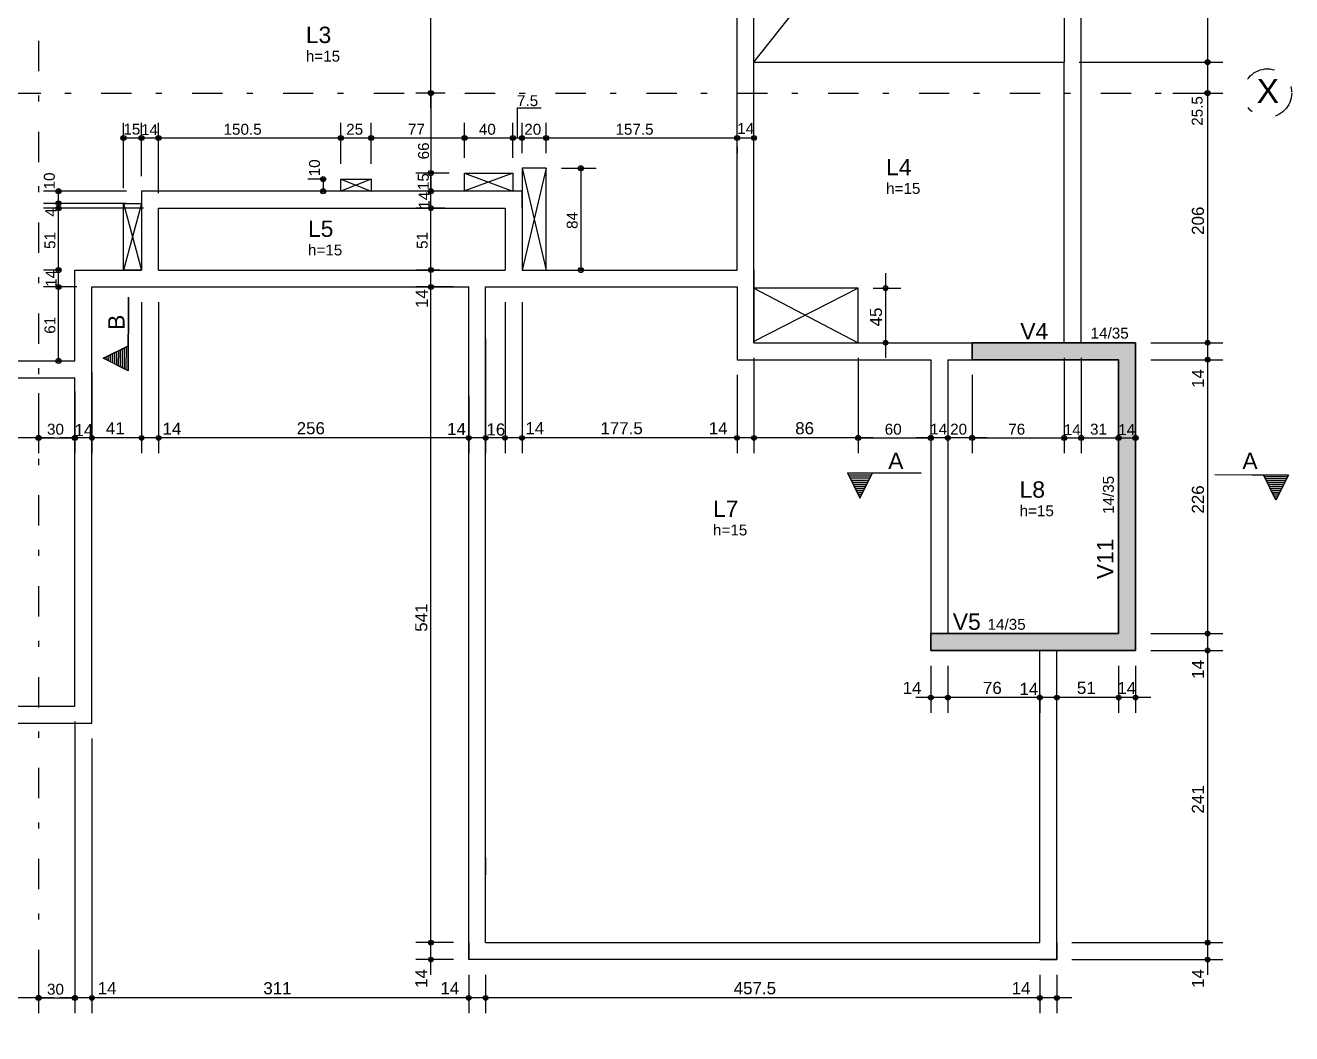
# Model space of a CAD drawing. Extents: x 0 to 119, y 0 to 84.
# Drawn here: x 20.94 to 41.84, y 47.75 to 64.39 of the extents above; entities that cross this region are included whole.
import ezdxf

# ---------------------------------------------------------------- set-up
doc = ezdxf.new("R2010")
doc.units = 0
doc.header["$MEASUREMENT"] = 0
doc.linetypes.add('ESTILO_TQS_0003', pattern=[1.5, 0.5, -0.4, 0.1, -0.5])
for name, color, linetype in [('10', 252, 'CONTINUOUS'), ('18', 6, 'CONTINUOUS'), ('20', 1, 'CONTINUOUS'), ('25', 130, 'CONTINUOUS'), ('3', 7, 'CONTINUOUS'), ('32', 250, 'CONTINUOUS'), ('37', 7, 'CONTINUOUS'), ('38', 7, 'CONTINUOUS'), ('9', 8, 'CONTINUOUS')]:
    doc.layers.add(name, color=color, linetype=linetype)
doc.styles.add('TQS_ARIAL', font='arial.ttf')

msp = doc.modelspace()

# ---------------------------------------------------------------- linework, layer by layer
at = {"layer": '10', "color": 252, "linetype": 'Continuous'}
for p, q in [((32.966252, 63.786781), (38.086254, 70.276781)), ((32.966252, 63.786781), (38.086254, 63.786781)), ((28.986134, 61.956784), (28.173534, 61.656781)), ((28.186126, 61.956784), (28.986134, 61.656781)), ((29.136207, 62.036781), (29.536158, 60.356781)), ((29.536158, 62.036781), (29.13621, 60.356781)), ((26.146144, 61.856899), (26.645568, 61.656781)), ((26.645568, 61.856899), (26.146144, 61.656781)), ((22.55621, 61.456781), (22.85621, 60.356781)), ((22.85621, 61.456781), (22.55621, 60.356781)), ((34.686256, 60.056781), (32.966254, 59.176781)), ((32.966257, 60.056782), (34.686258, 59.156781))]:
    msp.add_line(p, q, dxfattribs=at)
for points in [[(28.186126, 61.956784), (28.986134, 61.956784), (28.986134, 61.656781), (28.186126, 61.656781), (28.186126, 61.956784)], [(29.536158, 62.036781), (29.136207, 62.036781), (29.136207, 60.356768), (29.536158, 60.356781), (29.536158, 62.036781)], [(26.146144, 61.856899), (26.645568, 61.856899), (26.645568, 61.656781), (26.146144, 61.656781), (26.146144, 61.856899)], [(22.85621, 60.356781), (22.55621, 60.356781), (22.55621, 61.456781), (22.85621, 61.456781), (22.85621, 60.356781)], [(34.686256, 60.056781), (32.966256, 60.056781), (32.966254, 59.156781), (34.686258, 59.156781), (34.686256, 60.056781)]]:
    msp.add_lwpolyline(points, dxfattribs=at)
at = {"layer": '18', "color": 6, "linetype": 'ESTILO_TQS_0003'}
msp.add_line((21.15621, 80.639015), (21.15621, 47.754367), dxfattribs=at)
at = {"layer": '20', "color": 1, "linetype": 'ESTILO_TQS_0003'}
msp.add_line((7.190927, 63.276806), (40.030746, 63.276806), dxfattribs=at)
msp.add_circle((41.442996, 63.276806), 0.4, dxfattribs=at)
at = {"layer": '25', "color": 130, "linetype": 'Continuous'}
msp.add_lwpolyline([(36.566252, 59.156781), (39.266256, 59.15702), (39.266256, 54.07702), (35.886254, 54.076781), (35.886254, 54.356781), (38.986256, 54.35702), (38.986256, 58.87702), (36.566252, 58.876781), (36.566252, 59.156779)], dxfattribs=at)
for points in [[(36.566252, 59.156781), (39.266256, 59.15702), (38.986256, 58.87702)], [(36.566252, 58.876781), (36.566252, 59.156781), (38.986256, 58.87702)], [(38.986256, 58.87702), (39.266256, 59.15702), (38.986256, 54.35702)], [(39.266256, 59.15702), (39.266256, 54.07702), (38.986256, 54.35702)], [(38.986256, 54.35702), (39.266256, 54.07702), (35.886254, 54.076781)], [(35.886254, 54.076781), (35.886254, 54.356781), (38.986256, 54.35702)]]:
    msp.add_solid(points, dxfattribs=at)
at = {"layer": '3', "color": 7, "linetype": 'Continuous'}
for p, q in [((22.633767, 58.69372), (22.640707, 59.906835)), ((22.642446, 59.906825), (22.63549, 58.69089)), ((22.221851, 58.900675), (22.63612, 59.104856)), ((22.225754, 58.900653), (22.636108, 59.102905)), ((22.349136, 58.838078), (22.349844, 58.961812)), ((22.380955, 58.821942), (22.381845, 58.977584)), ((22.412961, 58.805708), (22.413848, 58.993357)), ((22.444591, 58.789668), (22.445847, 59.009129)), ((22.476409, 58.773531), (22.477847, 59.024901)), ((22.508228, 58.757392), (22.509849, 59.040674)), ((22.540047, 58.741255), (22.54185, 59.056446)), ((22.571865, 58.725117), (22.573851, 59.072219)), ((22.603683, 58.708979), (22.605851, 59.087992)), ((36.566252, 59.156781), (36.566252, 58.876781)), ((36.566252, 59.156781), (36.566252, 58.876781)), ((39.266256, 54.07702), (39.266256, 59.15702)), ((39.266256, 54.07702), (39.266256, 59.15702)), ((39.266256, 59.157018), (39.266256, 54.07702)), ((39.266256, 59.157018), (39.266256, 54.07702)), ((22.63549, 58.69089), (22.221851, 58.900675)), ((22.633768, 58.69372), (22.225753, 58.900653)), ((22.253681, 58.88649), (22.253841, 58.914496)), ((22.285499, 58.870352), (22.285842, 58.930268)), ((22.317318, 58.854215), (22.317844, 58.94604)), ((36.566252, 58.876781), (38.986256, 58.87702)), ((36.566252, 58.876781), (38.986256, 58.87702)), ((38.986256, 58.87702), (38.986256, 54.35702)), ((38.986256, 58.87702), (38.986256, 54.35702)), ((35.725698, 57.003352), (34.509762, 57.010308)), ((34.509762, 57.010308), (34.714802, 56.594297)), ((34.512573, 57.008554), (34.714824, 56.598198)), ((34.512573, 57.008553), (35.725688, 57.001613)), ((34.527487, 56.978296), (34.906499, 56.976128)), ((34.54326, 56.946296), (34.890362, 56.94431)), ((34.559032, 56.914295), (34.874224, 56.912492)), ((34.574805, 56.882294), (34.858086, 56.880674)), ((34.714802, 56.594297), (34.923709, 57.006202)), ((34.714824, 56.5982), (34.921758, 57.006212)), ((41.789628, 56.971902), (40.576514, 56.978842)), ((40.576524, 56.980581), (41.792459, 56.973625)), ((41.582673, 56.559986), (41.378493, 56.974255)), ((41.582695, 56.563889), (41.380444, 56.974243)), ((41.774369, 56.941818), (41.395357, 56.943986)), ((41.758231, 56.91), (41.411129, 56.911985)), ((41.742094, 56.878182), (41.426902, 56.879985)), ((41.792459, 56.973625), (41.582673, 56.559986)), ((41.789628, 56.971903), (41.582695, 56.563888)), ((34.590578, 56.850292), (34.841948, 56.848854)), ((34.606351, 56.818292), (34.825811, 56.817036)), ((34.622028, 56.78648), (34.809675, 56.78522)), ((34.637894, 56.75429), (34.793536, 56.7534)), ((34.653665, 56.722289), (34.777399, 56.721582)), ((34.669437, 56.690289), (34.761262, 56.689763)), ((34.685209, 56.658287), (34.745125, 56.657944)), ((41.725956, 56.846363), (41.442674, 56.847984)), ((41.709817, 56.814544), (41.458448, 56.815982)), ((41.69368, 56.782726), (41.47422, 56.783981)), ((41.67764, 56.751096), (41.489991, 56.751983)), ((41.661406, 56.71909), (41.505764, 56.71998)), ((41.64527, 56.687271), (41.521536, 56.687979)), ((34.700981, 56.626286), (34.728988, 56.626126)), ((41.629133, 56.655453), (41.537308, 56.655978)), ((41.612996, 56.623634), (41.553081, 56.623977)), ((41.596859, 56.591816), (41.568852, 56.591976)), ((38.986256, 54.35702), (35.886254, 54.356781)), ((38.986256, 54.35702), (35.886254, 54.356781)), ((35.886254, 54.356781), (35.886254, 54.076781)), ((35.886254, 54.076781), (39.266256, 54.07702)), ((35.886254, 54.076781), (39.266256, 54.07702))]:
    msp.add_line(p, q, dxfattribs=at)
for points in [[(22.633767, 58.693721), (22.225754, 58.900653), (22.636108, 59.102905), (22.633767, 58.693721)], [(39.266256, 59.15702), (38.266254, 59.156781), (36.566252, 59.156781), (37.986254, 59.156781)], [(38.266254, 54.076781), (39.266254, 54.07702), (39.266254, 59.15702), (38.266254, 59.156781)], [(34.512574, 57.008553), (34.714824, 56.5982), (34.921758, 57.006212), (34.512574, 57.008553)], [(41.789627, 56.971902), (41.582695, 56.563889), (41.380444, 56.974243), (41.789627, 56.971902)]]:
    msp.add_lwpolyline(points, dxfattribs=at)
at = {"layer": '32', "color": 250, "linetype": 'Continuous'}
for p, q in [((40.454978, 70.526781), (40.454978, 63.536781)), ((27.632624, 63.026806), (27.632624, 66.426781)), ((38.086254, 63.786781), (38.086254, 63.786781)), ((38.086254, 63.786781), (38.086254, 63.786781)), ((38.336254, 63.786781), (40.704978, 63.786781)), ((38.336254, 63.786781), (40.704978, 63.786781)), ((40.454978, 63.786781), (40.454978, 63.276806)), ((40.454978, 63.526806), (40.454978, 58.90702)), ((27.865769, 63.276806), (27.382624, 63.276806)), ((27.804466, 63.276806), (27.382624, 63.276806)), ((27.632624, 63.276806), (27.632624, 61.956784)), ((28.054466, 63.276806), (28.054466, 63.276806)), ((28.115769, 63.276806), (28.115769, 63.276806)), ((39.629073, 63.276806), (39.629073, 63.276806)), ((39.711035, 63.276806), (39.711035, 63.276806)), ((39.879073, 63.276806), (40.704978, 63.276806)), ((39.961035, 63.276806), (40.704978, 63.276806)), ((22.55621, 61.706781), (22.55621, 62.785657)), ((22.85621, 61.906781), (22.85621, 62.785657)), ((22.85621, 61.906781), (22.85621, 62.785657)), ((23.13621, 61.626781), (23.13621, 62.785657)), ((23.13621, 61.626781), (23.13621, 62.785657)), ((26.146144, 62.106899), (26.146144, 62.785657)), ((26.146144, 62.106899), (26.146144, 62.785657)), ((26.645568, 62.106899), (26.645568, 62.785657)), ((26.645568, 62.106899), (26.645568, 62.785657)), ((28.186126, 62.206784), (28.186126, 62.785657)), ((28.186126, 62.206784), (28.186126, 62.785657)), ((28.986134, 62.206784), (28.986134, 62.785657)), ((28.986134, 62.206784), (28.986134, 62.785657)), ((29.136207, 62.286781), (29.136207, 62.785657)), ((29.136207, 62.286781), (29.136207, 62.785657)), ((29.536158, 62.286781), (29.536158, 62.785657)), ((29.536158, 62.286781), (29.536158, 62.785657)), ((32.966254, 62.686741), (32.966254, 62.785657)), ((22.55621, 62.535657), (22.85621, 62.535657)), ((22.85621, 62.535657), (23.13621, 62.535657)), ((23.13621, 62.535657), (26.146144, 62.535657)), ((26.146144, 62.535657), (26.645568, 62.535657)), ((26.645568, 62.535657), (28.186126, 62.535657)), ((28.186126, 62.535657), (28.986134, 62.535657)), ((28.986134, 62.535657), (29.136207, 62.535657)), ((29.136207, 62.535657), (29.536158, 62.535657)), ((29.536158, 62.535657), (32.686254, 62.535657)), ((32.686254, 62.645021), (32.686254, 62.645021)), ((32.686254, 62.645021), (32.686254, 62.645021)), ((32.686254, 62.535657), (32.966254, 62.535657)), ((32.686254, 62.395021), (32.686254, 62.285657)), ((32.686254, 62.395021), (32.686254, 62.285657)), ((32.966254, 62.436741), (32.966254, 62.436741)), ((27.936126, 61.956784), (27.382624, 61.956784)), ((27.936126, 61.956784), (27.382624, 61.956784)), ((27.632624, 61.956784), (27.632624, 61.656781)), ((27.632624, 61.126781), (27.632624, 61.906781)), ((28.186126, 61.956784), (28.186126, 61.956784)), ((28.186126, 61.956784), (28.186126, 61.956784)), ((28.186126, 61.956784), (28.186126, 61.956784)), ((28.186126, 61.956784), (28.186126, 61.956784)), ((28.986134, 61.956784), (28.986134, 61.956784)), ((28.986134, 61.956784), (28.986134, 61.956784)), ((29.136207, 62.036781), (29.136207, 62.036781)), ((29.136207, 62.036781), (29.136207, 62.036781)), ((29.536158, 62.036781), (29.536158, 62.036781)), ((29.536158, 62.036781), (29.536158, 62.036781)), ((29.536158, 62.036781), (29.536158, 62.036781)), ((29.786158, 62.036781), (30.358623, 62.036781)), ((30.108623, 62.036781), (30.108623, 60.356781)), ((25.896144, 61.856899), (25.602721, 61.856899)), ((25.852721, 61.856899), (25.852721, 61.656781)), ((26.146144, 61.856899), (26.146144, 61.856899)), ((26.146144, 61.856899), (26.146144, 61.856899)), ((26.146144, 61.856899), (26.146144, 61.856899)), ((26.645568, 61.856899), (26.645568, 61.856899)), ((26.645568, 61.856899), (26.645568, 61.856899)), ((22.60621, 61.656781), (21.236235, 61.656781)), ((21.486235, 61.456781), (21.486235, 61.656781)), ((22.85621, 61.656781), (22.85621, 61.656781)), ((22.85621, 61.656781), (22.85621, 61.656781)), ((22.85621, 61.656781), (22.85621, 61.656781)), ((25.896144, 61.656781), (25.602721, 61.656781)), ((26.146144, 61.656781), (26.146144, 61.656781)), ((27.936126, 61.656781), (27.382624, 61.656781)), ((27.923534, 61.656781), (27.382624, 61.656781)), ((27.632624, 60.106781), (27.632624, 61.626781)), ((28.173534, 61.656781), (28.173534, 61.656781)), ((28.186126, 61.656781), (28.186126, 61.656781)), ((22.30621, 61.456781), (21.236235, 61.456781)), ((22.60621, 61.456781), (21.236235, 61.456781)), ((22.88621, 61.376781), (21.236235, 61.376781)), ((22.88621, 61.376781), (21.236235, 61.376781)), ((21.486235, 61.376781), (21.486235, 61.456781)), ((21.486235, 60.356763), (21.486235, 61.376781)), ((22.55621, 61.456781), (22.55621, 61.456781)), ((22.55621, 61.456781), (22.55621, 61.456781)), ((22.85621, 61.456781), (22.85621, 61.456781)), ((23.13621, 61.376781), (23.13621, 61.376781)), ((23.13621, 61.376781), (23.13621, 61.376781)), ((23.13621, 61.376781), (23.13621, 61.376781)), ((23.13621, 61.376781), (23.13621, 61.376781)), ((27.86481, 61.376781), (27.382624, 61.376781)), ((27.86481, 61.376781), (27.382624, 61.376781)), ((28.11481, 61.376781), (28.11481, 61.376781)), ((28.11481, 61.376781), (28.11481, 61.376781)), ((27.632624, 59.826781), (27.632624, 60.606781)), ((21.506214, 60.356781), (21.236235, 60.356781)), ((21.506214, 60.356763), (21.236235, 60.356763)), ((21.486235, 60.076781), (21.486235, 60.356781)), ((21.756214, 60.356781), (21.756214, 60.356781)), ((21.756214, 60.356763), (21.756214, 60.356763)), ((27.77753, 60.356781), (27.382624, 60.356781)), ((27.77753, 60.356781), (27.382624, 60.356781)), ((27.632624, 49.006781), (27.632624, 60.326781)), ((28.02753, 60.356781), (28.02753, 60.356781)), ((28.02753, 60.356781), (28.02753, 60.356781)), ((29.54621, 60.356781), (29.54621, 60.356781)), ((29.79621, 60.356781), (30.358623, 60.356781)), ((35.138903, 60.306781), (35.138903, 58.906781)), ((21.78621, 60.076781), (21.236235, 60.076781)), ((21.78621, 60.076781), (21.236235, 60.076781)), ((21.486235, 58.856781), (21.486235, 60.076781)), ((22.03621, 60.076781), (22.03621, 60.076781)), ((22.03621, 60.076781), (22.03621, 60.076781)), ((22.85621, 60.076781), (22.85621, 60.076781)), ((22.85621, 60.076781), (22.85621, 60.076781)), ((23.13621, 60.076781), (23.13621, 60.076781)), ((23.13621, 60.076781), (23.13621, 60.076781)), ((28.00621, 60.076781), (27.382624, 60.076781)), ((28.00621, 60.076781), (27.382624, 60.076781)), ((28.25621, 60.076781), (28.25621, 60.076781)), ((28.25621, 60.076781), (28.25621, 60.076781)), ((28.85621, 60.076781), (28.85621, 60.076781)), ((28.85621, 60.076781), (28.85621, 60.076781)), ((29.13621, 60.076781), (29.13621, 60.076781)), ((29.13621, 60.076781), (29.13621, 60.076781)), ((34.686256, 60.056781), (34.686256, 60.056781)), ((34.936256, 60.056781), (35.388903, 60.056781)), ((22.85621, 59.826781), (22.85621, 57.335842)), ((22.85621, 59.826781), (22.85621, 57.335842)), ((23.13621, 59.826781), (23.13621, 57.335842)), ((23.13621, 59.826781), (23.13621, 57.335842)), ((28.85621, 59.826781), (28.85621, 57.335842)), ((28.85621, 59.826781), (28.85621, 57.335842)), ((29.13621, 59.826781), (29.13621, 57.335842)), ((29.13621, 59.826781), (29.13621, 57.335842)), ((28.53621, 59.475138), (28.53621, 59.475138)), ((28.53621, 59.475138), (28.53621, 59.475138)), ((40.454978, 59.40702), (40.454978, 58.62702)), ((28.53621, 59.225138), (28.53621, 57.335842)), ((28.53621, 59.225138), (28.53621, 57.335842)), ((32.966254, 59.156781), (32.966254, 59.156781)), ((32.966254, 59.156781), (32.966254, 59.156781)), ((34.686258, 59.156781), (34.686258, 59.156781)), ((34.686258, 59.156781), (34.686258, 59.156781)), ((34.686258, 59.156781), (34.686258, 59.156781)), ((34.936258, 59.156781), (35.388903, 59.156781)), ((38.086254, 59.156781), (38.086254, 59.156781)), ((38.086254, 59.156781), (38.086254, 59.156781)), ((38.366254, 59.156781), (38.366254, 59.156781)), ((38.366254, 59.156781), (38.366254, 59.156781)), ((39.266256, 59.15702), (39.266256, 59.15702)), ((39.266256, 59.15702), (39.266256, 59.15702)), ((39.516256, 59.15702), (40.704978, 59.15702)), ((39.516256, 59.15702), (40.704978, 59.15702)), ((40.454978, 59.12702), (40.454978, 54.10702)), ((21.422885, 58.856781), (21.422885, 58.856781)), ((21.672885, 58.856781), (21.736235, 58.856781)), ((22.03621, 58.91419), (22.03621, 58.91419)), ((22.03621, 58.91419), (22.03621, 58.91419)), ((32.686254, 58.876781), (32.686254, 58.876781)), ((32.686254, 58.876781), (32.686254, 58.876781)), ((32.966254, 58.906781), (32.966254, 57.335842)), ((32.966254, 58.906781), (32.966254, 57.335842)), ((34.686258, 58.906781), (34.686258, 57.335842)), ((34.686258, 58.906781), (34.686258, 57.335842)), ((36.566252, 58.876781), (36.566252, 58.876781)), ((36.566252, 58.876781), (36.566252, 58.876781)), ((38.086254, 58.906781), (38.086254, 57.335842)), ((38.086254, 58.906781), (38.086254, 57.335842)), ((38.366254, 58.906781), (38.366254, 57.335842)), ((38.366254, 58.906781), (38.366254, 57.335842)), ((39.266256, 58.87702), (39.266256, 58.87702)), ((39.266256, 58.87702), (39.266256, 58.87702)), ((39.516256, 58.87702), (40.704978, 58.87702)), ((39.516256, 58.87702), (40.704978, 58.87702)), ((21.15621, 58.576781), (21.15621, 58.576781)), ((21.756166, 58.576781), (21.756166, 58.576781)), ((21.756178, 58.599697), (21.756178, 58.599697)), ((22.03621, 58.66419), (22.03621, 57.335842)), ((22.03621, 58.66419), (22.03621, 57.335842)), ((32.686254, 58.626781), (32.686254, 57.335842)), ((32.686254, 58.626781), (32.686254, 57.335842)), ((35.886254, 58.610519), (35.886254, 58.610519)), ((35.886254, 58.610519), (35.886254, 58.610519)), ((36.166254, 58.716622), (36.166254, 58.716622)), ((36.166254, 58.716622), (36.166254, 58.716622)), ((36.566252, 58.626781), (36.566252, 57.335842)), ((36.566252, 58.626781), (36.566252, 57.335842)), ((39.266256, 58.550063), (39.266256, 58.550063)), ((21.756178, 58.349697), (21.756178, 57.335842)), ((28.25621, 58.519997), (28.25621, 58.519997)), ((28.25621, 58.519997), (28.25621, 58.519997)), ((35.886254, 58.360519), (35.886254, 57.335842)), ((35.886254, 58.360519), (35.886254, 57.335842)), ((36.166254, 58.466622), (36.166254, 57.335842)), ((36.166254, 58.466622), (36.166254, 57.335842)), ((38.986256, 58.505102), (38.986256, 58.505102)), ((38.986256, 58.505102), (38.986256, 58.505102)), ((21.15621, 58.326781), (21.15621, 57.335842)), ((21.756166, 58.326781), (21.756166, 57.335842)), ((28.25621, 58.269997), (28.25621, 57.335842)), ((28.25621, 58.269997), (28.25621, 57.335842)), ((38.986256, 58.255102), (38.986256, 57.335842)), ((38.986256, 58.255102), (38.986256, 57.335842)), ((39.266256, 58.300063), (39.266256, 57.335842)), ((21.40621, 57.585842), (19.08621, 57.585842)), ((21.15621, 57.585842), (21.15621, 57.585842)), ((21.15621, 57.585842), (21.756166, 57.585842)), ((22.28621, 57.585842), (21.506178, 57.585842)), ((23.10621, 57.585842), (21.78621, 57.585842)), ((23.38621, 57.585842), (22.60621, 57.585842)), ((28.50621, 57.585842), (22.88621, 57.585842)), ((28.78621, 57.585842), (28.00621, 57.585842)), ((29.10621, 57.585842), (28.28621, 57.585842)), ((29.38621, 57.585842), (28.60621, 57.585842)), ((32.936254, 57.585842), (28.88621, 57.585842)), ((33.216254, 57.585842), (32.436254, 57.585842)), ((34.936258, 57.585842), (32.716254, 57.585842)), ((34.686258, 57.585842), (35.886254, 57.585842)), ((36.416254, 57.585842), (35.636254, 57.585842)), ((36.816252, 57.585842), (35.916254, 57.585842)), ((36.566252, 57.585842), (38.086254, 57.585842)), ((38.086254, 57.585842), (38.366254, 57.585842)), ((38.366254, 57.585842), (38.986256, 57.585842)), ((38.986256, 57.585842), (39.266256, 57.585842)), ((40.454978, 54.60702), (40.454978, 53.82702)), ((39.266256, 54.35702), (39.266256, 54.35702)), ((39.266256, 54.35702), (39.266256, 54.35702)), ((39.516256, 54.35702), (40.704978, 54.35702)), ((39.516256, 54.35702), (40.704978, 54.35702)), ((40.454978, 54.32702), (40.454978, 49.006781)), ((35.886254, 54.076781), (35.886254, 54.076781)), ((36.166254, 54.076781), (36.166254, 54.076781)), ((36.166254, 54.076781), (36.166254, 54.076781)), ((38.986256, 54.07702), (38.986256, 54.07702)), ((38.986256, 54.07702), (38.986256, 54.07702)), ((39.266254, 54.07702), (39.266254, 54.07702)), ((39.266256, 54.07702), (39.266256, 54.07702)), ((39.266256, 54.07702), (39.266256, 54.07702)), ((39.516256, 54.07702), (40.704978, 54.07702)), ((39.516256, 54.07702), (40.704978, 54.07702)), ((35.886254, 53.826781), (35.886254, 53.050597)), ((36.166254, 53.826781), (36.166254, 53.050597)), ((36.166254, 53.826781), (36.166254, 53.050597)), ((38.986256, 53.82702), (38.986256, 53.050836)), ((38.986256, 53.82702), (38.986256, 53.050836)), ((39.266254, 53.82702), (39.266254, 53.050836)), ((37.686292, 53.611686), (37.686292, 53.611686)), ((37.686292, 53.611686), (37.686292, 53.611686)), ((37.966292, 53.439769), (37.966292, 53.550836)), ((37.966292, 53.439769), (37.966292, 53.550597)), ((37.686292, 53.361686), (37.686292, 53.050597)), ((37.686292, 53.361686), (37.686292, 53.050597)), ((21.75621, 53.156829), (21.75621, 53.156829)), ((36.416254, 53.300597), (35.636254, 53.300597)), ((37.936292, 53.300597), (35.916254, 53.300597)), ((38.216292, 53.300597), (37.436292, 53.300597)), ((39.236256, 53.300836), (37.716292, 53.300836)), ((37.966292, 53.189769), (37.966292, 53.189769)), ((37.966292, 53.189769), (37.966292, 53.189769)), ((39.516254, 53.300836), (38.736256, 53.300836)), ((21.75621, 52.906829), (21.75621, 48.094561)), ((21.75621, 52.876829), (21.75621, 52.876829)), ((22.03621, 52.876829), (22.03621, 52.876829)), ((22.03621, 52.876829), (22.03621, 52.876829)), ((21.75621, 52.626829), (21.75621, 48.094561)), ((22.03621, 52.626829), (22.03621, 48.094561)), ((22.03621, 52.626829), (22.03621, 48.094561)), ((27.632624, 48.726781), (27.632624, 49.506781)), ((40.454978, 49.506781), (40.454978, 48.726781)), ((21.15621, 49.25533), (21.15621, 49.25533)), ((21.15621, 49.25533), (21.15621, 49.25533)), ((28.00621, 49.256781), (27.382624, 49.256781)), ((28.00621, 49.256781), (27.382624, 49.256781)), ((28.25621, 49.256781), (28.25621, 49.256781)), ((28.25621, 49.256781), (28.25621, 49.256781)), ((37.966292, 49.256781), (37.966292, 49.256781)), ((37.966292, 49.256781), (37.966292, 49.256781)), ((38.216292, 49.256781), (40.704978, 49.256781)), ((38.216292, 49.256781), (40.704978, 49.256781)), ((21.15621, 49.00533), (21.15621, 48.094561)), ((21.15621, 49.00533), (21.15621, 48.094561)), ((28.00621, 48.976781), (27.382624, 48.976781)), ((28.25621, 48.976781), (28.25621, 48.976781)), ((28.25621, 48.976781), (28.25621, 48.976781)), ((28.25621, 48.976781), (28.25621, 48.976781)), ((28.53621, 48.976781), (28.53621, 48.976781)), ((28.53621, 48.976781), (28.53621, 48.976781)), ((37.686292, 48.976781), (37.686292, 48.976781)), ((37.686292, 48.976781), (37.686292, 48.976781)), ((37.966292, 48.976781), (37.966292, 48.976781)), ((37.966292, 48.976781), (37.966292, 48.976781)), ((38.216292, 48.976781), (40.704978, 48.976781)), ((28.25621, 48.726781), (28.25621, 48.094561)), ((28.25621, 48.726781), (28.25621, 48.094561)), ((28.53621, 48.726781), (28.53621, 48.094561)), ((28.53621, 48.726781), (28.53621, 48.094561)), ((37.686292, 48.726781), (37.686292, 48.094561)), ((37.686292, 48.726781), (37.686292, 48.094561)), ((37.966292, 48.726781), (37.966292, 48.094561)), ((21.40621, 48.344561), (19.08621, 48.344561)), ((21.15621, 48.344561), (21.75621, 48.344561)), ((22.28621, 48.344561), (21.50621, 48.344561)), ((28.50621, 48.344561), (21.78621, 48.344561)), ((28.78621, 48.344561), (28.00621, 48.344561)), ((37.936292, 48.344561), (28.28621, 48.344561)), ((38.216292, 48.344561), (37.436292, 48.344561))]:
    msp.add_line(p, q, dxfattribs=at)
msp.add_lwpolyline([(29.061171, 62.535657), (29.061171, 63.032234), (29.453534, 63.032234)], dxfattribs=at)
for centre, radius in [((40.454978, 63.786781), 0.041625), ((40.454978, 63.786781), 0.04), ((40.454978, 63.786781), 0.02075), ((40.454978, 63.786781), 0.02), ((27.632624, 63.276806), 0.041625), ((27.632624, 63.276806), 0.04), ((27.632624, 63.276806), 0.02075), ((27.632624, 63.276806), 0.02), ((40.454978, 63.276806), 0.041625), ((40.454978, 63.276806), 0.04), ((40.454978, 63.276806), 0.02075), ((40.454978, 63.276806), 0.02), ((22.55621, 62.535657), 0.041625), ((22.55621, 62.535657), 0.02075), ((22.85621, 62.535657), 0.041625), ((22.85621, 62.535657), 0.041625), ((22.85621, 62.535657), 0.02075), ((22.85621, 62.535657), 0.02075), ((23.13621, 62.535657), 0.041625), ((23.13621, 62.535657), 0.041625), ((23.13621, 62.535657), 0.02075), ((23.13621, 62.535657), 0.02075), ((26.146144, 62.535657), 0.041625), ((26.146144, 62.535657), 0.041625), ((26.146144, 62.535657), 0.02075), ((26.146144, 62.535657), 0.02075), ((26.645568, 62.535657), 0.041625), ((26.645568, 62.535657), 0.041625), ((26.645568, 62.535657), 0.02075), ((26.645568, 62.535657), 0.02075), ((28.186126, 62.535657), 0.041625), ((28.186126, 62.535657), 0.041625), ((28.186126, 62.535657), 0.02075), ((28.186126, 62.535657), 0.02075), ((28.986134, 62.535657), 0.041625), ((28.986134, 62.535657), 0.041625), ((28.986134, 62.535657), 0.02075), ((28.986134, 62.535657), 0.02075), ((29.136207, 62.535657), 0.041625), ((29.136207, 62.535657), 0.041625), ((29.136207, 62.535657), 0.02075), ((29.136207, 62.535657), 0.02075), ((29.536158, 62.535657), 0.041625), ((29.536158, 62.535657), 0.041625), ((29.536158, 62.535657), 0.02075), ((29.536158, 62.535657), 0.02075), ((32.686254, 62.535657), 0.041625), ((32.686254, 62.535657), 0.041625), ((32.686254, 62.535657), 0.02075), ((32.686254, 62.535657), 0.02075), ((32.966254, 62.535657), 0.041625), ((32.966254, 62.535657), 0.02075), ((25.852721, 61.856899), 0.041625), ((27.632624, 61.956784), 0.041625), ((27.632624, 61.956784), 0.041625), ((27.632624, 61.956784), 0.02075), ((27.632624, 61.956784), 0.02075), ((30.108623, 62.036781), 0.041625), ((30.108623, 62.036781), 0.02075), ((21.486235, 61.656781), 0.041625), ((21.486235, 61.656781), 0.02075), ((25.852721, 61.656781), 0.041625), ((25.852721, 61.856899), 0.02075), ((25.852721, 61.656781), 0.02075), ((27.632624, 61.656781), 0.041625), ((27.632624, 61.656781), 0.04), ((27.632624, 61.656781), 0.02075), ((27.632624, 61.656781), 0.02), ((21.486235, 61.456781), 0.041625), ((21.486235, 61.456781), 0.041625), ((21.486235, 61.456781), 0.02075), ((21.486235, 61.456781), 0.02075), ((21.486235, 61.376781), 0.041625), ((21.486235, 61.376781), 0.041625), ((21.486235, 61.376781), 0.02075), ((21.486235, 61.376781), 0.02075), ((27.632624, 61.376781), 0.04), ((27.632624, 61.376781), 0.04), ((27.632624, 61.376781), 0.02), ((27.632624, 61.376781), 0.02), ((21.486235, 60.356781), 0.041625), ((21.486235, 60.356763), 0.041625), ((21.486235, 60.356781), 0.02075), ((21.486235, 60.356763), 0.02075), ((27.632624, 60.356781), 0.04), ((27.632624, 60.356781), 0.04), ((27.632624, 60.356781), 0.02), ((27.632624, 60.356781), 0.02), ((30.108623, 60.356781), 0.041625), ((30.108623, 60.356781), 0.02075), ((21.486235, 60.076781), 0.041625), ((21.486235, 60.076781), 0.041625), ((21.486235, 60.076781), 0.02075), ((21.486235, 60.076781), 0.02075), ((27.632624, 60.076781), 0.04), ((27.632624, 60.076781), 0.04), ((27.632624, 60.076781), 0.02), ((27.632624, 60.076781), 0.02), ((35.138903, 60.056781), 0.04), ((35.138903, 60.056781), 0.02), ((35.138903, 59.156781), 0.04), ((35.138903, 59.156781), 0.02), ((40.454978, 59.15702), 0.04), ((40.454978, 59.15702), 0.04), ((40.454978, 59.15702), 0.02), ((40.454978, 59.15702), 0.02), ((21.486235, 58.856781), 0.041625), ((21.486235, 58.856781), 0.02075), ((40.454978, 58.87702), 0.04), ((40.454978, 58.87702), 0.04), ((40.454978, 58.87702), 0.02), ((40.454978, 58.87702), 0.02), ((21.15621, 57.585842), 0.041625), ((21.15621, 57.585842), 0.04), ((21.15621, 57.585842), 0.02075), ((21.15621, 57.585842), 0.02), ((21.756166, 57.585842), 0.041625), ((21.756178, 57.585842), 0.04), ((21.756166, 57.585842), 0.02075), ((21.756178, 57.585842), 0.02), ((22.03621, 57.585842), 0.04), ((22.03621, 57.585842), 0.04), ((22.03621, 57.585842), 0.02), ((22.03621, 57.585842), 0.02), ((22.85621, 57.585842), 0.04), ((22.85621, 57.585842), 0.04), ((22.85621, 57.585842), 0.02), ((22.85621, 57.585842), 0.02), ((23.13621, 57.585842), 0.04), ((23.13621, 57.585842), 0.04), ((23.13621, 57.585842), 0.02), ((23.13621, 57.585842), 0.02), ((28.25621, 57.585842), 0.04), ((28.25621, 57.585842), 0.04), ((28.25621, 57.585842), 0.02), ((28.25621, 57.585842), 0.02), ((28.53621, 57.585842), 0.04), ((28.53621, 57.585842), 0.04), ((28.53621, 57.585842), 0.02), ((28.53621, 57.585842), 0.02), ((28.85621, 57.585842), 0.04), ((28.85621, 57.585842), 0.04), ((28.85621, 57.585842), 0.02), ((28.85621, 57.585842), 0.02), ((29.13621, 57.585842), 0.04), ((29.13621, 57.585842), 0.04), ((29.13621, 57.585842), 0.02), ((29.13621, 57.585842), 0.02), ((32.686254, 57.585842), 0.04), ((32.686254, 57.585842), 0.04), ((32.686254, 57.585842), 0.02), ((32.686254, 57.585842), 0.02), ((32.966254, 57.585842), 0.04), ((32.966254, 57.585842), 0.04), ((32.966254, 57.585842), 0.02), ((32.966254, 57.585842), 0.02), ((34.686258, 57.585842), 0.041625), ((34.686258, 57.585842), 0.04), ((34.686258, 57.585842), 0.02075), ((34.686258, 57.585842), 0.02), ((35.886254, 57.585842), 0.041625), ((35.886254, 57.585842), 0.04), ((35.886254, 57.585842), 0.02075), ((35.886254, 57.585842), 0.02), ((36.166254, 57.585842), 0.04), ((36.166254, 57.585842), 0.04), ((36.166254, 57.585842), 0.02), ((36.166254, 57.585842), 0.02), ((36.566252, 57.585842), 0.041625), ((36.566252, 57.585842), 0.04), ((36.566252, 57.585842), 0.02075), ((36.566252, 57.585842), 0.02), ((38.086254, 57.585842), 0.041625), ((38.086254, 57.585842), 0.041625), ((38.086254, 57.585842), 0.02075), ((38.086254, 57.585842), 0.02075), ((38.366254, 57.585842), 0.041625), ((38.366254, 57.585842), 0.041625), ((38.366254, 57.585842), 0.02075), ((38.366254, 57.585842), 0.02075), ((38.986256, 57.585842), 0.041625), ((38.986256, 57.585842), 0.041625), ((38.986256, 57.585842), 0.02075), ((38.986256, 57.585842), 0.02075), ((39.266256, 57.585842), 0.041625), ((39.266256, 57.585842), 0.02075), ((40.454978, 54.35702), 0.04), ((40.454978, 54.35702), 0.04), ((40.454978, 54.35702), 0.02), ((40.454978, 54.35702), 0.02), ((40.454978, 54.07702), 0.04), ((40.454978, 54.07702), 0.04), ((40.454978, 54.07702), 0.02), ((40.454978, 54.07702), 0.02), ((35.886254, 53.300597), 0.04), ((35.886254, 53.300597), 0.02), ((36.166254, 53.300597), 0.04), ((36.166254, 53.300597), 0.04), ((36.166254, 53.300597), 0.02), ((36.166254, 53.300597), 0.02), ((37.686292, 53.300597), 0.04), ((37.686292, 53.300597), 0.04), ((37.686292, 53.300597), 0.02), ((37.686292, 53.300597), 0.02), ((37.966292, 53.300836), 0.04), ((37.966292, 53.300597), 0.04), ((37.966292, 53.300836), 0.02), ((37.966292, 53.300597), 0.02), ((38.986256, 53.300836), 0.04), ((38.986256, 53.300836), 0.04), ((38.986256, 53.300836), 0.02), ((38.986256, 53.300836), 0.02), ((39.266254, 53.300836), 0.04), ((39.266254, 53.300836), 0.02), ((27.632624, 49.256781), 0.04), ((27.632624, 49.256781), 0.04), ((27.632624, 49.256781), 0.02), ((27.632624, 49.256781), 0.02), ((40.454978, 49.256781), 0.04), ((40.454978, 49.256781), 0.04), ((40.454978, 49.256781), 0.02), ((40.454978, 49.256781), 0.02), ((27.632624, 48.976781), 0.04), ((27.632624, 48.976781), 0.02), ((40.454978, 48.976781), 0.04), ((40.454978, 48.976781), 0.02), ((21.15621, 48.344561), 0.041625), ((21.15621, 48.344561), 0.04), ((21.15621, 48.344561), 0.02075), ((21.15621, 48.344561), 0.02), ((21.75621, 48.344561), 0.041625), ((21.75621, 48.344561), 0.04), ((21.75621, 48.344561), 0.02075), ((21.75621, 48.344561), 0.02), ((22.03621, 48.344561), 0.04), ((22.03621, 48.344561), 0.04), ((22.03621, 48.344561), 0.02), ((22.03621, 48.344561), 0.02), ((28.25621, 48.344561), 0.04), ((28.25621, 48.344561), 0.04), ((28.25621, 48.344561), 0.02), ((28.25621, 48.344561), 0.02), ((28.53621, 48.344561), 0.04), ((28.53621, 48.344561), 0.04), ((28.53621, 48.344561), 0.02), ((28.53621, 48.344561), 0.02), ((37.686292, 48.344561), 0.04), ((37.686292, 48.344561), 0.04), ((37.686292, 48.344561), 0.02), ((37.686292, 48.344561), 0.02), ((37.966292, 48.344561), 0.04), ((37.966292, 48.344561), 0.02)]:
    msp.add_circle(centre, radius, dxfattribs=at)
at = {"layer": '9', "color": 8, "linetype": 'Continuous'}
for p, q in [((38.366254, 59.156781), (38.366254, 70.556781)), ((32.966254, 59.156781), (32.966254, 70.276781)), ((32.686254, 60.356781), (32.686254, 66.176781)), ((38.086254, 59.156781), (38.086254, 63.786781)), ((29.13621, 61.656781), (22.85621, 61.656781)), ((22.85621, 61.656781), (22.85621, 61.376781)), ((29.13621, 61.376781), (29.13621, 61.656781)), ((22.85621, 61.376781), (22.85621, 60.356781)), ((23.13621, 61.376781), (28.85621, 61.376781)), ((23.13621, 60.356781), (23.13621, 61.376781)), ((28.85621, 61.376781), (28.85621, 60.356781)), ((21.75621, 60.356781), (21.75621, 60.356781)), ((21.75621, 60.356781), (22.85621, 60.356781)), ((21.75621, 58.856781), (21.756214, 60.356763)), ((23.13621, 60.356781), (28.85621, 60.356781)), ((29.95621, 60.356781), (32.686254, 60.356781)), ((32.966254, 60.356781), (32.966256, 60.077828)), ((22.03621, 52.876829), (22.03621, 60.076781)), ((22.03621, 60.076781), (28.25621, 60.076781)), ((28.25621, 48.976781), (28.25621, 60.076781)), ((28.53621, 60.076781), (32.686254, 60.076781)), ((28.53621, 49.256781), (28.53621, 60.076781)), ((32.966254, 59.156781), (36.566252, 59.156781)), ((19.33621, 58.856781), (21.75621, 58.856781)), ((35.886254, 58.876781), (35.886254, 54.356781)), ((36.166254, 58.876781), (36.566252, 58.876781)), ((36.166254, 58.876781), (36.166254, 54.356781)), ((19.05621, 58.576781), (21.756166, 58.576781)), ((21.75621, 53.156829), (21.756166, 58.576781)), ((37.686292, 49.256781), (37.686292, 54.076781)), ((19.33621, 53.156829), (21.75621, 53.156829)), ((28.53621, 50.656781), (28.53621, 50.376781)), ((28.53621, 50.656781), (28.53621, 50.376781)), ((28.53621, 50.656781), (28.53621, 50.376781)), ((28.25621, 48.976781), (28.25621, 50.376781)), ((28.25621, 48.976781), (28.25621, 50.376781)), ((28.25621, 49.256781), (28.25621, 48.976781)), ((28.25621, 49.256781), (28.25621, 48.976781)), ((28.53621, 49.256781), (37.686292, 49.256781))]:
    msp.add_line(p, q, dxfattribs=at)
for points in [[(32.966254, 70.276781), (38.086254, 70.276781), (38.086254, 63.786781)], [(29.13621, 61.376781), (29.13621, 60.356781), (29.95621, 60.356781)], [(32.686254, 60.076781), (32.686254, 58.876781), (32.966254, 58.876781)], [(32.686254, 59.156781), (32.686254, 58.876781), (35.886254, 58.876781)], [(37.686292, 48.976781), (37.966292, 48.976781), (37.966292, 54.076781)], [(19.33621, 50.656781), (19.33621, 52.876829), (22.03621, 52.876829)], [(37.966292, 49.256781), (37.966292, 48.976781), (28.25621, 48.976781)]]:
    msp.add_lwpolyline(points, dxfattribs=at)

# ---------------------------------------------------------------- texts
at = {"layer": '20', "color": 1, "linetype": 'ESTILO_TQS_0003', "style": 'TQS_ARIAL'}
msp.add_text('  X', height=0.4, dxfattribs=at).set_placement((40.952881, 63.111816))
at = {"layer": '3', "color": 7, "linetype": 'Continuous', "style": 'TQS_ARIAL'}
msp.add_text('B', height=0.27, rotation=90, dxfattribs=at).set_placement((22.575172, 59.368898))
for p in [(35.182364, 57.071862), (41.029771, 57.071862)]:
    msp.add_text('A', height=0.27, dxfattribs=at).set_placement(p)
at = {"layer": '32', "color": 250, "linetype": 'Continuous', "style": 'TQS_ARIAL'}
for s, height, p in [('7.5', 0.18, (29.053853, 63.06194)), ('15', 0.18, (22.555518, 62.592197)), ('14', 0.18, (22.846581, 62.583118)), ('150.5', 0.18, (24.209177, 62.589657)), ('25', 0.18, (26.233856, 62.589657)), ('77', 0.18, (27.253847, 62.589657)), ('40', 0.18, (28.42413, 62.589657)), ('20', 0.18, (29.174182, 62.589657)), ('157.5', 0.18, (30.679206, 62.589657)), ('14', 0.18, (32.689093, 62.602657)), ('30', 0.18, (21.294188, 57.639842)), ('14', 0.2, (21.747223, 57.615192)), ('41', 0.2, (22.26621, 57.645842)), ('14', 0.2, (23.200974, 57.638289)), ('256', 0.2, (25.41621, 57.645842)), ('14', 0.2, (27.90041, 57.633584)), ('16', 0.2, (28.548857, 57.626103)), ('14', 0.2, (29.191109, 57.646821)), ('177.5', 0.2, (30.431232, 57.645842)), ('14', 0.2, (32.219588, 57.645842)), ('86', 0.2, (33.646256, 57.645842)), ('60', 0.18, (35.124256, 57.639842)), ('14', 0.18, (35.876531, 57.642507)), ('20', 0.18, (36.204253, 57.639842)), ('76', 0.18, (37.164253, 57.639842)), ('14', 0.18, (38.081046, 57.632622)), ('31', 0.18, (38.514255, 57.639842)), ('14', 0.18, (38.980683, 57.633622)), ('14', 0.2, (35.419588, 53.360597)), ('76', 0.2, (36.746273, 53.360597)), ('14', 0.2, (37.349192, 53.344824)), ('51', 0.2, (38.296274, 53.360836)), ('14', 0.2, (38.96517, 53.358145)), ('30', 0.18, (21.29421, 48.398561)), ('14', 0.2, (22.130752, 48.405451)), ('311', 0.2, (24.86621, 48.404561)), ('14', 0.2, (27.789543, 48.404561)), ('457.5', 0.2, (32.631251, 48.404561)), ('14', 0.2, (37.219626, 48.404561))]:
    msp.add_text(s, height=height, dxfattribs=at).set_placement(p)
for s, height, p in [('25.5', 0.18, (40.3731, 62.737245)), ('66', 0.18, (27.600552, 62.182715)), ('10', 0.18, (25.800095, 61.903266)), ('10', 0.18, (21.423088, 61.68704)), ('15', 0.18, (27.596449, 61.676428)), ('14', 0.18, (27.60966, 61.368309)), ('4', 0.18, (21.446983, 61.237196)), ('84', 0.18, (30.054623, 61.034781)), ('206', 0.2, (40.394978, 60.936913)), ('51', 0.18, (21.432235, 60.704772)), ('51', 0.18, (27.578624, 60.704781)), ('14', 0.18, (21.453494, 60.078006)), ('14', 0.2, (27.581803, 59.728946)), ('45', 0.2, (35.078903, 59.426781)), ('61', 0.18, (21.432235, 59.304781)), ('14', 0.2, (40.394978, 58.410353)), ('226', 0.2, (40.394978, 56.33702)), ('541', 0.2, (27.572624, 54.386781)), ('14', 0.2, (40.394978, 53.610353)), ('241', 0.2, (40.394978, 51.3869)), ('14', 0.2, (27.572624, 48.510114)), ('14', 0.2, (40.394978, 48.510114))]:
    msp.add_text(s, height=height, rotation=90, dxfattribs=at).set_placement(p)
at = {"layer": '37', "color": 7, "linetype": 'Continuous', "style": 'TQS_ARIAL'}
for s, height, p in [('V4', 0.27, (37.362845, 59.210751)), ('14/35', 0.18, (38.523518, 59.224909)), ('V5', 0.27, (36.248507, 54.418747)), ('14/35', 0.18, (36.822356, 54.419856))]:
    msp.add_text(s, height=height, dxfattribs=at).set_placement(p)
for s, height, p in [('14/35', 0.18, (38.907074, 56.33056)), ('V11', 0.27, (38.898233, 55.253604))]:
    msp.add_text(s, height=height, rotation=90, dxfattribs=at).set_placement(p)
at = {"layer": '38', "color": 7, "linetype": 'Continuous', "style": 'TQS_ARIAL'}
for s, height, p in [('L3', 0.27, (25.567555, 64.102548)), ('h=15', 0.18, (25.567555, 63.796548)), ('L4', 0.27, (35.147198, 61.91994)), ('h=15', 0.18, (35.147198, 61.61394)), ('L5', 0.27, (25.602901, 60.903803)), ('h=15', 0.18, (25.602901, 60.597803)), ('L8', 0.27, (37.351297, 56.599099)), ('L7', 0.27, (32.289089, 56.283044)), ('h=15', 0.18, (37.351297, 56.293099)), ('h=15', 0.18, (32.289089, 55.977044))]:
    msp.add_text(s, height=height, dxfattribs=at).set_placement(p)

doc.saveas('drawing.dxf')
